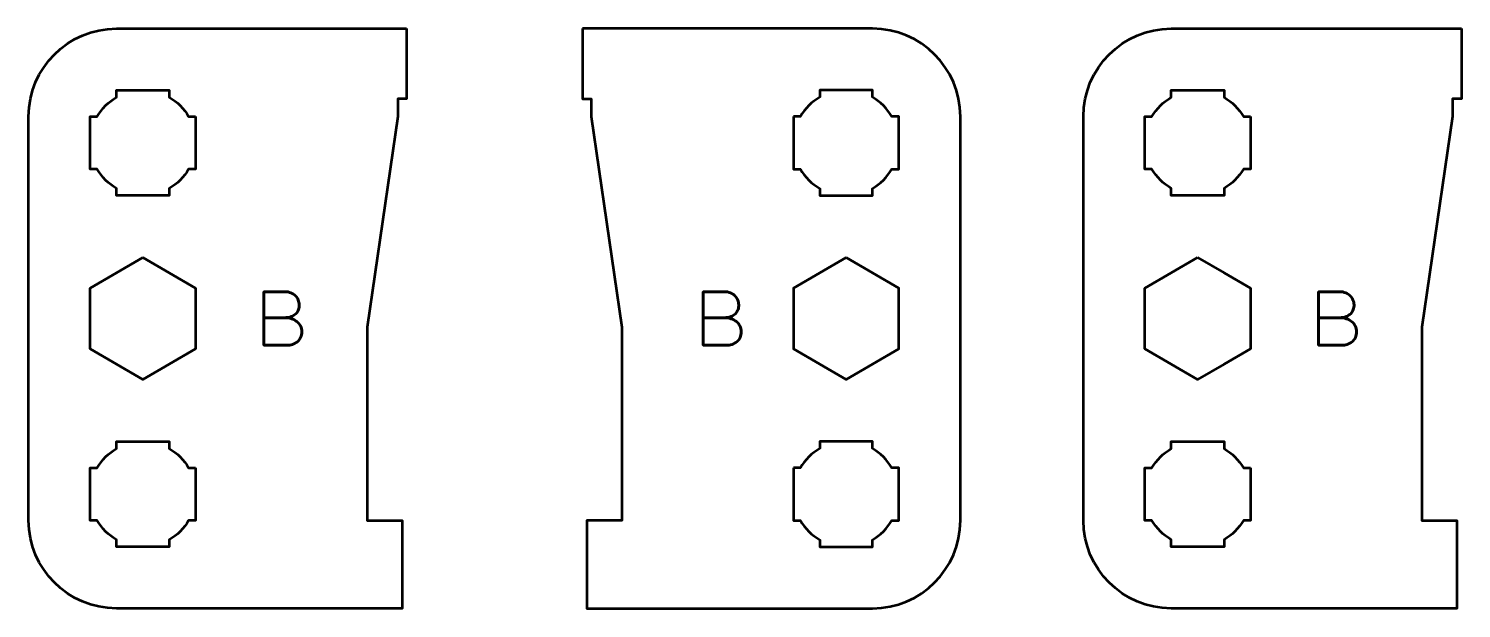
# Model space of a CAD drawing. Header units: centimetres. Extents: x -28.1 to 7.2, y -16.5 to -13.2.
# Drawn here: x -10.15 to -2, y -16.5 to -13.2 of the extents above; entities that cross this region are included whole.
import ezdxf

# ---------------------------------------------------------------- set-up
doc = ezdxf.new("R2010")
doc.units = ezdxf.units.CM
doc.header["$MEASUREMENT"] = 0
doc.layers.add('Layer 1', color=7, linetype='Continuous')

msp = doc.modelspace()

# ---------------------------------------------------------------- linework, layer by layer
at = {"layer": 'Layer 1', "lineweight": 53}
for points, knots in [([(-8.00001, -13.2), (-8.00001, -13.2), (-9.65, -13.2), (-9.65, -13.2), (-9.65, -13.2), (-9.92609, -13.2), (-10.15, -13.42391), (-10.15, -13.7), (-10.15, -13.7), (-10.15, -13.7), (-10.15, -16), (-10.15, -16), (-10.15, -16), (-10.15, -16.27609), (-9.92609, -16.5), (-9.65, -16.5), (-9.65, -16.5), (-9.65, -16.5), (-8.225, -16.5), (-8.225, -16.5), (-8.225, -16.5), (-8.225, -16.5), (-8.025, -16.5), (-8.025, -16.5), (-8.025, -16.5), (-8.025, -16.5), (-8.025, -16), (-8.025, -16), (-8.025, -16), (-8.025, -16), (-8.225, -16), (-8.225, -16), (-8.225, -16), (-8.225, -16), (-8.225, -15.9), (-8.225, -15.9), (-8.225, -15.9), (-8.225, -15.9), (-8.225, -14.9), (-8.225, -14.9), (-8.225, -14.9), (-8.225, -14.9), (-8.05001, -13.7), (-8.05001, -13.7), (-8.05001, -13.7), (-8.05001, -13.7), (-8.05001, -13.6), (-8.05001, -13.6), (-8.05001, -13.6), (-8.05001, -13.6), (-8.00001, -13.6), (-8.00001, -13.6), (-8.00001, -13.6), (-8.00001, -13.6), (-8.00001, -13.2), (-8.00001, -13.2)], [0, 0, 0, 0, 0.0714286, 0.0714286, 0.0714286, 0.0714286, 0.1428571, 0.1428571, 0.1428571, 0.1428571, 0.2142857, 0.2142857, 0.2142857, 0.2142857, 0.2857143, 0.2857143, 0.2857143, 0.2857143, 0.3571429, 0.3571429, 0.3571429, 0.3571429, 0.4285714, 0.4285714, 0.4285714, 0.4285714, 0.5, 0.5, 0.5, 0.5, 0.5714286, 0.5714286, 0.5714286, 0.5714286, 0.6428571, 0.6428571, 0.6428571, 0.6428571, 0.7142857, 0.7142857, 0.7142857, 0.7142857, 0.7857143, 0.7857143, 0.7857143, 0.7857143, 0.8571429, 0.8571429, 0.8571429, 0.8571429, 0.9285714, 0.9285714, 0.9285714, 0.9285714, 1, 1, 1, 1]), ([(-6.99999, -13.2), (-6.99999, -13.2), (-5.35, -13.2), (-5.35, -13.2), (-5.35, -13.2), (-5.07391, -13.2), (-4.85, -13.42391), (-4.85, -13.7), (-4.85, -13.7), (-4.85, -13.7), (-4.85, -16), (-4.85, -16), (-4.85, -16), (-4.85, -16.27609), (-5.07391, -16.5), (-5.35, -16.5), (-5.35, -16.5), (-5.35, -16.5), (-6.775, -16.5), (-6.775, -16.5), (-6.775, -16.5), (-6.775, -16.5), (-6.975, -16.5), (-6.975, -16.5), (-6.975, -16.5), (-6.975, -16.5), (-6.975, -16), (-6.975, -16), (-6.975, -16), (-6.975, -16), (-6.775, -16), (-6.775, -16), (-6.775, -16), (-6.775, -16), (-6.775, -15.9), (-6.775, -15.9), (-6.775, -15.9), (-6.775, -15.9), (-6.775, -14.9), (-6.775, -14.9), (-6.775, -14.9), (-6.775, -14.9), (-6.94999, -13.7), (-6.94999, -13.7), (-6.94999, -13.7), (-6.94999, -13.7), (-6.94999, -13.6), (-6.94999, -13.6), (-6.94999, -13.6), (-6.94999, -13.6), (-6.99999, -13.6), (-6.99999, -13.6), (-6.99999, -13.6), (-6.99999, -13.6), (-6.99999, -13.2), (-6.99999, -13.2)], [0, 0, 0, 0, 0.0714286, 0.0714286, 0.0714286, 0.0714286, 0.1428571, 0.1428571, 0.1428571, 0.1428571, 0.2142857, 0.2142857, 0.2142857, 0.2142857, 0.2857143, 0.2857143, 0.2857143, 0.2857143, 0.3571429, 0.3571429, 0.3571429, 0.3571429, 0.4285714, 0.4285714, 0.4285714, 0.4285714, 0.5, 0.5, 0.5, 0.5, 0.5714286, 0.5714286, 0.5714286, 0.5714286, 0.6428571, 0.6428571, 0.6428571, 0.6428571, 0.7142857, 0.7142857, 0.7142857, 0.7142857, 0.7857143, 0.7857143, 0.7857143, 0.7857143, 0.8571429, 0.8571429, 0.8571429, 0.8571429, 0.9285714, 0.9285714, 0.9285714, 0.9285714, 1, 1, 1, 1]), ([(-2.00001, -13.2), (-2.00001, -13.2), (-3.65, -13.2), (-3.65, -13.2), (-3.65, -13.2), (-3.92609, -13.2), (-4.15, -13.42391), (-4.15, -13.7), (-4.15, -13.7), (-4.15, -13.7), (-4.15, -16), (-4.15, -16), (-4.15, -16), (-4.15, -16.27609), (-3.92609, -16.5), (-3.65, -16.5), (-3.65, -16.5), (-3.65, -16.5), (-2.225, -16.5), (-2.225, -16.5), (-2.225, -16.5), (-2.225, -16.5), (-2.025, -16.5), (-2.025, -16.5), (-2.025, -16.5), (-2.025, -16.5), (-2.025, -16), (-2.025, -16), (-2.025, -16), (-2.025, -16), (-2.225, -16), (-2.225, -16), (-2.225, -16), (-2.225, -16), (-2.225, -15.9), (-2.225, -15.9), (-2.225, -15.9), (-2.225, -15.9), (-2.225, -14.9), (-2.225, -14.9), (-2.225, -14.9), (-2.225, -14.9), (-2.05001, -13.7), (-2.05001, -13.7), (-2.05001, -13.7), (-2.05001, -13.7), (-2.05001, -13.6), (-2.05001, -13.6), (-2.05001, -13.6), (-2.05001, -13.6), (-2.00001, -13.6), (-2.00001, -13.6), (-2.00001, -13.6), (-2.00001, -13.6), (-2.00001, -13.2), (-2.00001, -13.2)], [0, 0, 0, 0, 0.0714286, 0.0714286, 0.0714286, 0.0714286, 0.1428571, 0.1428571, 0.1428571, 0.1428571, 0.2142857, 0.2142857, 0.2142857, 0.2142857, 0.2857143, 0.2857143, 0.2857143, 0.2857143, 0.3571429, 0.3571429, 0.3571429, 0.3571429, 0.4285714, 0.4285714, 0.4285714, 0.4285714, 0.5, 0.5, 0.5, 0.5, 0.5714286, 0.5714286, 0.5714286, 0.5714286, 0.6428571, 0.6428571, 0.6428571, 0.6428571, 0.7142857, 0.7142857, 0.7142857, 0.7142857, 0.7857143, 0.7857143, 0.7857143, 0.7857143, 0.8571429, 0.8571429, 0.8571429, 0.8571429, 0.9285714, 0.9285714, 0.9285714, 0.9285714, 1, 1, 1, 1]), ([(-9.2, -13.7), (-9.2, -13.7), (-9.24015, -13.7), (-9.24015, -13.7), (-9.24015, -13.7), (-9.2665, -13.65447), (-9.30447, -13.6165), (-9.35, -13.59015), (-9.35, -13.59015), (-9.35, -13.59015), (-9.35, -13.55), (-9.35, -13.55), (-9.35, -13.55), (-9.35, -13.55), (-9.5, -13.55), (-9.5, -13.55), (-9.5, -13.55), (-9.5, -13.55), (-9.65, -13.55), (-9.65, -13.55), (-9.65, -13.55), (-9.65, -13.55), (-9.65, -13.59015), (-9.65, -13.59015), (-9.65, -13.59015), (-9.69553, -13.6165), (-9.7335, -13.65447), (-9.75985, -13.7), (-9.75985, -13.7), (-9.75985, -13.7), (-9.8, -13.7), (-9.8, -13.7), (-9.8, -13.7), (-9.8, -13.7), (-9.8, -13.85), (-9.8, -13.85), (-9.8, -13.85), (-9.8, -13.85), (-9.8, -14), (-9.8, -14), (-9.8, -14), (-9.8, -14), (-9.75985, -14), (-9.75985, -14), (-9.75985, -14), (-9.7335, -14.04553), (-9.69553, -14.0835), (-9.65, -14.10985), (-9.65, -14.10985), (-9.65, -14.10985), (-9.65, -14.15), (-9.65, -14.15), (-9.65, -14.15), (-9.65, -14.15), (-9.5, -14.15), (-9.5, -14.15), (-9.5, -14.15), (-9.5, -14.15), (-9.35, -14.15), (-9.35, -14.15), (-9.35, -14.15), (-9.35, -14.15), (-9.35, -14.10985), (-9.35, -14.10985), (-9.35, -14.10985), (-9.30447, -14.0835), (-9.2665, -14.04553), (-9.24015, -14), (-9.24015, -14), (-9.24015, -14), (-9.2, -14), (-9.2, -14), (-9.2, -14), (-9.2, -14), (-9.2, -13.85), (-9.2, -13.85), (-9.2, -13.85), (-9.2, -13.85), (-9.2, -13.7), (-9.2, -13.7)], [0, 0, 0, 0, 0.05, 0.05, 0.05, 0.05, 0.1, 0.1, 0.1, 0.1, 0.15, 0.15, 0.15, 0.15, 0.2, 0.2, 0.2, 0.2, 0.25, 0.25, 0.25, 0.25, 0.3, 0.3, 0.3, 0.3, 0.35, 0.35, 0.35, 0.35, 0.4, 0.4, 0.4, 0.4, 0.45, 0.45, 0.45, 0.45, 0.5, 0.5, 0.5, 0.5, 0.55, 0.55, 0.55, 0.55, 0.6, 0.6, 0.6, 0.6, 0.65, 0.65, 0.65, 0.65, 0.7, 0.7, 0.7, 0.7, 0.75, 0.75, 0.75, 0.75, 0.8, 0.8, 0.8, 0.8, 0.85, 0.85, 0.85, 0.85, 0.9, 0.9, 0.9, 0.9, 0.95, 0.95, 0.95, 0.95, 1, 1, 1, 1]), ([(-5.8, -13.7), (-5.8, -13.7), (-5.75985, -13.7), (-5.75985, -13.7), (-5.75985, -13.7), (-5.7335, -13.65447), (-5.69553, -13.6165), (-5.65, -13.59015), (-5.65, -13.59015), (-5.65, -13.59015), (-5.65, -13.55), (-5.65, -13.55), (-5.65, -13.55), (-5.65, -13.55), (-5.5, -13.55), (-5.5, -13.55), (-5.5, -13.55), (-5.5, -13.55), (-5.35, -13.55), (-5.35, -13.55), (-5.35, -13.55), (-5.35, -13.55), (-5.35, -13.59015), (-5.35, -13.59015), (-5.35, -13.59015), (-5.30447, -13.6165), (-5.2665, -13.65447), (-5.24015, -13.7), (-5.24015, -13.7), (-5.24015, -13.7), (-5.2, -13.7), (-5.2, -13.7), (-5.2, -13.7), (-5.2, -13.7), (-5.2, -13.85), (-5.2, -13.85), (-5.2, -13.85), (-5.2, -13.85), (-5.2, -14), (-5.2, -14), (-5.2, -14), (-5.2, -14), (-5.24015, -14), (-5.24015, -14), (-5.24015, -14), (-5.2665, -14.04553), (-5.30447, -14.0835), (-5.35, -14.10985), (-5.35, -14.10985), (-5.35, -14.10985), (-5.35, -14.15), (-5.35, -14.15), (-5.35, -14.15), (-5.35, -14.15), (-5.5, -14.15), (-5.5, -14.15), (-5.5, -14.15), (-5.5, -14.15), (-5.65, -14.15), (-5.65, -14.15), (-5.65, -14.15), (-5.65, -14.15), (-5.65, -14.10985), (-5.65, -14.10985), (-5.65, -14.10985), (-5.69553, -14.0835), (-5.7335, -14.04553), (-5.75985, -14), (-5.75985, -14), (-5.75985, -14), (-5.8, -14), (-5.8, -14), (-5.8, -14), (-5.8, -14), (-5.8, -13.85), (-5.8, -13.85), (-5.8, -13.85), (-5.8, -13.85), (-5.8, -13.7), (-5.8, -13.7)], [0, 0, 0, 0, 0.05, 0.05, 0.05, 0.05, 0.1, 0.1, 0.1, 0.1, 0.15, 0.15, 0.15, 0.15, 0.2, 0.2, 0.2, 0.2, 0.25, 0.25, 0.25, 0.25, 0.3, 0.3, 0.3, 0.3, 0.35, 0.35, 0.35, 0.35, 0.4, 0.4, 0.4, 0.4, 0.45, 0.45, 0.45, 0.45, 0.5, 0.5, 0.5, 0.5, 0.55, 0.55, 0.55, 0.55, 0.6, 0.6, 0.6, 0.6, 0.65, 0.65, 0.65, 0.65, 0.7, 0.7, 0.7, 0.7, 0.75, 0.75, 0.75, 0.75, 0.8, 0.8, 0.8, 0.8, 0.85, 0.85, 0.85, 0.85, 0.9, 0.9, 0.9, 0.9, 0.95, 0.95, 0.95, 0.95, 1, 1, 1, 1]), ([(-3.2, -13.7), (-3.2, -13.7), (-3.24015, -13.7), (-3.24015, -13.7), (-3.24015, -13.7), (-3.2665, -13.65447), (-3.30447, -13.6165), (-3.35, -13.59015), (-3.35, -13.59015), (-3.35, -13.59015), (-3.35, -13.55), (-3.35, -13.55), (-3.35, -13.55), (-3.35, -13.55), (-3.5, -13.55), (-3.5, -13.55), (-3.5, -13.55), (-3.5, -13.55), (-3.65, -13.55), (-3.65, -13.55), (-3.65, -13.55), (-3.65, -13.55), (-3.65, -13.59015), (-3.65, -13.59015), (-3.65, -13.59015), (-3.69553, -13.6165), (-3.7335, -13.65447), (-3.75985, -13.7), (-3.75985, -13.7), (-3.75985, -13.7), (-3.8, -13.7), (-3.8, -13.7), (-3.8, -13.7), (-3.8, -13.7), (-3.8, -13.85), (-3.8, -13.85), (-3.8, -13.85), (-3.8, -13.85), (-3.8, -14), (-3.8, -14), (-3.8, -14), (-3.8, -14), (-3.75985, -14), (-3.75985, -14), (-3.75985, -14), (-3.7335, -14.04553), (-3.69553, -14.0835), (-3.65, -14.10985), (-3.65, -14.10985), (-3.65, -14.10985), (-3.65, -14.15), (-3.65, -14.15), (-3.65, -14.15), (-3.65, -14.15), (-3.5, -14.15), (-3.5, -14.15), (-3.5, -14.15), (-3.5, -14.15), (-3.35, -14.15), (-3.35, -14.15), (-3.35, -14.15), (-3.35, -14.15), (-3.35, -14.10985), (-3.35, -14.10985), (-3.35, -14.10985), (-3.30447, -14.0835), (-3.2665, -14.04553), (-3.24015, -14), (-3.24015, -14), (-3.24015, -14), (-3.2, -14), (-3.2, -14), (-3.2, -14), (-3.2, -14), (-3.2, -13.85), (-3.2, -13.85), (-3.2, -13.85), (-3.2, -13.85), (-3.2, -13.7), (-3.2, -13.7)], [0, 0, 0, 0, 0.05, 0.05, 0.05, 0.05, 0.1, 0.1, 0.1, 0.1, 0.15, 0.15, 0.15, 0.15, 0.2, 0.2, 0.2, 0.2, 0.25, 0.25, 0.25, 0.25, 0.3, 0.3, 0.3, 0.3, 0.35, 0.35, 0.35, 0.35, 0.4, 0.4, 0.4, 0.4, 0.45, 0.45, 0.45, 0.45, 0.5, 0.5, 0.5, 0.5, 0.55, 0.55, 0.55, 0.55, 0.6, 0.6, 0.6, 0.6, 0.65, 0.65, 0.65, 0.65, 0.7, 0.7, 0.7, 0.7, 0.75, 0.75, 0.75, 0.75, 0.8, 0.8, 0.8, 0.8, 0.85, 0.85, 0.85, 0.85, 0.9, 0.9, 0.9, 0.9, 0.95, 0.95, 0.95, 0.95, 1, 1, 1, 1]), ([(-9.5, -14.5036), (-9.5, -14.5036), (-9.65, -14.5902), (-9.65, -14.5902), (-9.65, -14.5902), (-9.65, -14.5902), (-9.8, -14.6768), (-9.8, -14.6768), (-9.8, -14.6768), (-9.8, -14.6768), (-9.8, -14.85), (-9.8, -14.85), (-9.8, -14.85), (-9.8, -14.85), (-9.8, -15.0232), (-9.8, -15.0232), (-9.8, -15.0232), (-9.8, -15.0232), (-9.65, -15.1098), (-9.65, -15.1098), (-9.65, -15.1098), (-9.65, -15.1098), (-9.5, -15.1964), (-9.5, -15.1964), (-9.5, -15.1964), (-9.5, -15.1964), (-9.35, -15.1098), (-9.35, -15.1098), (-9.35, -15.1098), (-9.35, -15.1098), (-9.2, -15.0232), (-9.2, -15.0232), (-9.2, -15.0232), (-9.2, -15.0232), (-9.2, -14.85), (-9.2, -14.85), (-9.2, -14.85), (-9.2, -14.85), (-9.2, -14.6768), (-9.2, -14.6768), (-9.2, -14.6768), (-9.2, -14.6768), (-9.35, -14.5902), (-9.35, -14.5902), (-9.35, -14.5902), (-9.35, -14.5902), (-9.5, -14.5036), (-9.5, -14.5036)], [0, 0, 0, 0, 0.0833333, 0.0833333, 0.0833333, 0.0833333, 0.1666667, 0.1666667, 0.1666667, 0.1666667, 0.25, 0.25, 0.25, 0.25, 0.3333333, 0.3333333, 0.3333333, 0.3333333, 0.4166667, 0.4166667, 0.4166667, 0.4166667, 0.5, 0.5, 0.5, 0.5, 0.5833333, 0.5833333, 0.5833333, 0.5833333, 0.6666667, 0.6666667, 0.6666667, 0.6666667, 0.75, 0.75, 0.75, 0.75, 0.8333333, 0.8333333, 0.8333333, 0.8333333, 0.9166667, 0.9166667, 0.9166667, 0.9166667, 1, 1, 1, 1]), ([(-5.5, -14.5036), (-5.5, -14.5036), (-5.35, -14.5902), (-5.35, -14.5902), (-5.35, -14.5902), (-5.35, -14.5902), (-5.2, -14.6768), (-5.2, -14.6768), (-5.2, -14.6768), (-5.2, -14.6768), (-5.2, -14.85), (-5.2, -14.85), (-5.2, -14.85), (-5.2, -14.85), (-5.2, -15.0232), (-5.2, -15.0232), (-5.2, -15.0232), (-5.2, -15.0232), (-5.35, -15.1098), (-5.35, -15.1098), (-5.35, -15.1098), (-5.35, -15.1098), (-5.5, -15.1964), (-5.5, -15.1964), (-5.5, -15.1964), (-5.5, -15.1964), (-5.65, -15.1098), (-5.65, -15.1098), (-5.65, -15.1098), (-5.65, -15.1098), (-5.8, -15.0232), (-5.8, -15.0232), (-5.8, -15.0232), (-5.8, -15.0232), (-5.8, -14.85), (-5.8, -14.85), (-5.8, -14.85), (-5.8, -14.85), (-5.8, -14.6768), (-5.8, -14.6768), (-5.8, -14.6768), (-5.8, -14.6768), (-5.65, -14.5902), (-5.65, -14.5902), (-5.65, -14.5902), (-5.65, -14.5902), (-5.5, -14.5036), (-5.5, -14.5036)], [0, 0, 0, 0, 0.0833333, 0.0833333, 0.0833333, 0.0833333, 0.1666667, 0.1666667, 0.1666667, 0.1666667, 0.25, 0.25, 0.25, 0.25, 0.3333333, 0.3333333, 0.3333333, 0.3333333, 0.4166667, 0.4166667, 0.4166667, 0.4166667, 0.5, 0.5, 0.5, 0.5, 0.5833333, 0.5833333, 0.5833333, 0.5833333, 0.6666667, 0.6666667, 0.6666667, 0.6666667, 0.75, 0.75, 0.75, 0.75, 0.8333333, 0.8333333, 0.8333333, 0.8333333, 0.9166667, 0.9166667, 0.9166667, 0.9166667, 1, 1, 1, 1]), ([(-3.5, -14.5036), (-3.5, -14.5036), (-3.65, -14.5902), (-3.65, -14.5902), (-3.65, -14.5902), (-3.65, -14.5902), (-3.8, -14.6768), (-3.8, -14.6768), (-3.8, -14.6768), (-3.8, -14.6768), (-3.8, -14.85), (-3.8, -14.85), (-3.8, -14.85), (-3.8, -14.85), (-3.8, -15.0232), (-3.8, -15.0232), (-3.8, -15.0232), (-3.8, -15.0232), (-3.65, -15.1098), (-3.65, -15.1098), (-3.65, -15.1098), (-3.65, -15.1098), (-3.5, -15.1964), (-3.5, -15.1964), (-3.5, -15.1964), (-3.5, -15.1964), (-3.35, -15.1098), (-3.35, -15.1098), (-3.35, -15.1098), (-3.35, -15.1098), (-3.2, -15.0232), (-3.2, -15.0232), (-3.2, -15.0232), (-3.2, -15.0232), (-3.2, -14.85), (-3.2, -14.85), (-3.2, -14.85), (-3.2, -14.85), (-3.2, -14.6768), (-3.2, -14.6768), (-3.2, -14.6768), (-3.2, -14.6768), (-3.35, -14.5902), (-3.35, -14.5902), (-3.35, -14.5902), (-3.35, -14.5902), (-3.5, -14.5036), (-3.5, -14.5036)], [0, 0, 0, 0, 0.0833333, 0.0833333, 0.0833333, 0.0833333, 0.1666667, 0.1666667, 0.1666667, 0.1666667, 0.25, 0.25, 0.25, 0.25, 0.3333333, 0.3333333, 0.3333333, 0.3333333, 0.4166667, 0.4166667, 0.4166667, 0.4166667, 0.5, 0.5, 0.5, 0.5, 0.5833333, 0.5833333, 0.5833333, 0.5833333, 0.6666667, 0.6666667, 0.6666667, 0.6666667, 0.75, 0.75, 0.75, 0.75, 0.8333333, 0.8333333, 0.8333333, 0.8333333, 0.9166667, 0.9166667, 0.9166667, 0.9166667, 1, 1, 1, 1]), ([(-9.2, -15.7), (-9.2, -15.7), (-9.24015, -15.7), (-9.24015, -15.7), (-9.24015, -15.7), (-9.2665, -15.65447), (-9.30447, -15.6165), (-9.35, -15.59015), (-9.35, -15.59015), (-9.35, -15.59015), (-9.35, -15.55), (-9.35, -15.55), (-9.35, -15.55), (-9.35, -15.55), (-9.5, -15.55), (-9.5, -15.55), (-9.5, -15.55), (-9.5, -15.55), (-9.65, -15.55), (-9.65, -15.55), (-9.65, -15.55), (-9.65, -15.55), (-9.65, -15.59015), (-9.65, -15.59015), (-9.65, -15.59015), (-9.69553, -15.6165), (-9.7335, -15.65447), (-9.75985, -15.7), (-9.75985, -15.7), (-9.75985, -15.7), (-9.8, -15.7), (-9.8, -15.7), (-9.8, -15.7), (-9.8, -15.7), (-9.8, -15.85), (-9.8, -15.85), (-9.8, -15.85), (-9.8, -15.85), (-9.8, -16), (-9.8, -16), (-9.8, -16), (-9.8, -16), (-9.75985, -16), (-9.75985, -16), (-9.75985, -16), (-9.7335, -16.04553), (-9.69553, -16.0835), (-9.65, -16.10985), (-9.65, -16.10985), (-9.65, -16.10985), (-9.65, -16.15), (-9.65, -16.15), (-9.65, -16.15), (-9.65, -16.15), (-9.5, -16.15), (-9.5, -16.15), (-9.5, -16.15), (-9.5, -16.15), (-9.35, -16.15), (-9.35, -16.15), (-9.35, -16.15), (-9.35, -16.15), (-9.35, -16.10985), (-9.35, -16.10985), (-9.35, -16.10985), (-9.30447, -16.0835), (-9.2665, -16.04553), (-9.24015, -16), (-9.24015, -16), (-9.24015, -16), (-9.2, -16), (-9.2, -16), (-9.2, -16), (-9.2, -16), (-9.2, -15.85), (-9.2, -15.85), (-9.2, -15.85), (-9.2, -15.85), (-9.2, -15.7), (-9.2, -15.7)], [0, 0, 0, 0, 0.05, 0.05, 0.05, 0.05, 0.1, 0.1, 0.1, 0.1, 0.15, 0.15, 0.15, 0.15, 0.2, 0.2, 0.2, 0.2, 0.25, 0.25, 0.25, 0.25, 0.3, 0.3, 0.3, 0.3, 0.35, 0.35, 0.35, 0.35, 0.4, 0.4, 0.4, 0.4, 0.45, 0.45, 0.45, 0.45, 0.5, 0.5, 0.5, 0.5, 0.55, 0.55, 0.55, 0.55, 0.6, 0.6, 0.6, 0.6, 0.65, 0.65, 0.65, 0.65, 0.7, 0.7, 0.7, 0.7, 0.75, 0.75, 0.75, 0.75, 0.8, 0.8, 0.8, 0.8, 0.85, 0.85, 0.85, 0.85, 0.9, 0.9, 0.9, 0.9, 0.95, 0.95, 0.95, 0.95, 1, 1, 1, 1]), ([(-5.8, -15.7), (-5.8, -15.7), (-5.75985, -15.7), (-5.75985, -15.7), (-5.75985, -15.7), (-5.7335, -15.65447), (-5.69553, -15.6165), (-5.65, -15.59015), (-5.65, -15.59015), (-5.65, -15.59015), (-5.65, -15.55), (-5.65, -15.55), (-5.65, -15.55), (-5.65, -15.55), (-5.5, -15.55), (-5.5, -15.55), (-5.5, -15.55), (-5.5, -15.55), (-5.35, -15.55), (-5.35, -15.55), (-5.35, -15.55), (-5.35, -15.55), (-5.35, -15.59015), (-5.35, -15.59015), (-5.35, -15.59015), (-5.30447, -15.6165), (-5.2665, -15.65447), (-5.24015, -15.7), (-5.24015, -15.7), (-5.24015, -15.7), (-5.2, -15.7), (-5.2, -15.7), (-5.2, -15.7), (-5.2, -15.7), (-5.2, -15.85), (-5.2, -15.85), (-5.2, -15.85), (-5.2, -15.85), (-5.2, -16), (-5.2, -16), (-5.2, -16), (-5.2, -16), (-5.24015, -16), (-5.24015, -16), (-5.24015, -16), (-5.2665, -16.04553), (-5.30447, -16.0835), (-5.35, -16.10985), (-5.35, -16.10985), (-5.35, -16.10985), (-5.35, -16.15), (-5.35, -16.15), (-5.35, -16.15), (-5.35, -16.15), (-5.5, -16.15), (-5.5, -16.15), (-5.5, -16.15), (-5.5, -16.15), (-5.65, -16.15), (-5.65, -16.15), (-5.65, -16.15), (-5.65, -16.15), (-5.65, -16.10985), (-5.65, -16.10985), (-5.65, -16.10985), (-5.69553, -16.0835), (-5.7335, -16.04553), (-5.75985, -16), (-5.75985, -16), (-5.75985, -16), (-5.8, -16), (-5.8, -16), (-5.8, -16), (-5.8, -16), (-5.8, -15.85), (-5.8, -15.85), (-5.8, -15.85), (-5.8, -15.85), (-5.8, -15.7), (-5.8, -15.7)], [0, 0, 0, 0, 0.05, 0.05, 0.05, 0.05, 0.1, 0.1, 0.1, 0.1, 0.15, 0.15, 0.15, 0.15, 0.2, 0.2, 0.2, 0.2, 0.25, 0.25, 0.25, 0.25, 0.3, 0.3, 0.3, 0.3, 0.35, 0.35, 0.35, 0.35, 0.4, 0.4, 0.4, 0.4, 0.45, 0.45, 0.45, 0.45, 0.5, 0.5, 0.5, 0.5, 0.55, 0.55, 0.55, 0.55, 0.6, 0.6, 0.6, 0.6, 0.65, 0.65, 0.65, 0.65, 0.7, 0.7, 0.7, 0.7, 0.75, 0.75, 0.75, 0.75, 0.8, 0.8, 0.8, 0.8, 0.85, 0.85, 0.85, 0.85, 0.9, 0.9, 0.9, 0.9, 0.95, 0.95, 0.95, 0.95, 1, 1, 1, 1]), ([(-3.2, -15.7), (-3.2, -15.7), (-3.24015, -15.7), (-3.24015, -15.7), (-3.24015, -15.7), (-3.2665, -15.65447), (-3.30447, -15.6165), (-3.35, -15.59015), (-3.35, -15.59015), (-3.35, -15.59015), (-3.35, -15.55), (-3.35, -15.55), (-3.35, -15.55), (-3.35, -15.55), (-3.5, -15.55), (-3.5, -15.55), (-3.5, -15.55), (-3.5, -15.55), (-3.65, -15.55), (-3.65, -15.55), (-3.65, -15.55), (-3.65, -15.55), (-3.65, -15.59015), (-3.65, -15.59015), (-3.65, -15.59015), (-3.69553, -15.6165), (-3.7335, -15.65447), (-3.75985, -15.7), (-3.75985, -15.7), (-3.75985, -15.7), (-3.8, -15.7), (-3.8, -15.7), (-3.8, -15.7), (-3.8, -15.7), (-3.8, -15.85), (-3.8, -15.85), (-3.8, -15.85), (-3.8, -15.85), (-3.8, -16), (-3.8, -16), (-3.8, -16), (-3.8, -16), (-3.75985, -16), (-3.75985, -16), (-3.75985, -16), (-3.7335, -16.04553), (-3.69553, -16.0835), (-3.65, -16.10985), (-3.65, -16.10985), (-3.65, -16.10985), (-3.65, -16.15), (-3.65, -16.15), (-3.65, -16.15), (-3.65, -16.15), (-3.5, -16.15), (-3.5, -16.15), (-3.5, -16.15), (-3.5, -16.15), (-3.35, -16.15), (-3.35, -16.15), (-3.35, -16.15), (-3.35, -16.15), (-3.35, -16.10985), (-3.35, -16.10985), (-3.35, -16.10985), (-3.30447, -16.0835), (-3.2665, -16.04553), (-3.24015, -16), (-3.24015, -16), (-3.24015, -16), (-3.2, -16), (-3.2, -16), (-3.2, -16), (-3.2, -16), (-3.2, -15.85), (-3.2, -15.85), (-3.2, -15.85), (-3.2, -15.85), (-3.2, -15.7), (-3.2, -15.7)], [0, 0, 0, 0, 0.05, 0.05, 0.05, 0.05, 0.1, 0.1, 0.1, 0.1, 0.15, 0.15, 0.15, 0.15, 0.2, 0.2, 0.2, 0.2, 0.25, 0.25, 0.25, 0.25, 0.3, 0.3, 0.3, 0.3, 0.35, 0.35, 0.35, 0.35, 0.4, 0.4, 0.4, 0.4, 0.45, 0.45, 0.45, 0.45, 0.5, 0.5, 0.5, 0.5, 0.55, 0.55, 0.55, 0.55, 0.6, 0.6, 0.6, 0.6, 0.65, 0.65, 0.65, 0.65, 0.7, 0.7, 0.7, 0.7, 0.75, 0.75, 0.75, 0.75, 0.8, 0.8, 0.8, 0.8, 0.85, 0.85, 0.85, 0.85, 0.9, 0.9, 0.9, 0.9, 0.95, 0.95, 0.95, 0.95, 1, 1, 1, 1])]:
    msp.add_open_spline(points, degree=3, knots=knots, dxfattribs=at)
at = {"layer": 'Layer 1', "color": 5, "lineweight": 53}
for points in [[(-8.81244, -14.84555), (-8.81244, -14.84555), (-8.69518, -14.84555), (-8.69518, -14.84555), (-8.69518, -14.84555), (-8.67994, -14.84548), (-8.66696, -14.84337), (-8.65602, -14.8392), (-8.65602, -14.8392), (-8.64515, -14.83511), (-8.63634, -14.82954), (-8.62949, -14.82255), (-8.62949, -14.82255), (-8.62265, -14.81557), (-8.61771, -14.80767), (-8.6146, -14.79892), (-8.6146, -14.79892), (-8.61157, -14.79024), (-8.61016, -14.78121), (-8.61051, -14.7719), (-8.61051, -14.7719), (-8.61094, -14.76258), (-8.61291, -14.75355), (-8.61644, -14.74473), (-8.61644, -14.74473), (-8.6199, -14.73591), (-8.62512, -14.72794), (-8.63196, -14.72081), (-8.63196, -14.72081), (-8.6388, -14.71369), (-8.64734, -14.70804), (-8.65771, -14.70388), (-8.65771, -14.70388), (-8.66809, -14.69965), (-8.68029, -14.69746), (-8.69433, -14.69739), (-8.69433, -14.69739), (-8.69433, -14.69739), (-8.81244, -14.69739), (-8.81244, -14.69739), (-8.81244, -14.69739), (-8.81244, -14.69739), (-8.81244, -15.00261), (-8.81244, -15.00261), (-8.81244, -15.00261), (-8.81244, -15.00261), (-8.68248, -15.00261), (-8.68248, -15.00261), (-8.68248, -15.00261), (-8.67034, -15.00261), (-8.65905, -15.00085), (-8.64861, -14.99739), (-8.64861, -14.99739), (-8.63817, -14.99386), (-8.62907, -14.98885), (-8.62117, -14.98215), (-8.62117, -14.98215), (-8.61333, -14.97552), (-8.6072, -14.96747), (-8.60282, -14.95795), (-8.60282, -14.95795), (-8.59845, -14.94842), (-8.59619, -14.93763), (-8.59612, -14.92556), (-8.59612, -14.92556), (-8.5964, -14.91343), (-8.59894, -14.90249), (-8.60381, -14.89269), (-8.60381, -14.89269), (-8.60868, -14.88288), (-8.61545, -14.87448), (-8.6242, -14.86743), (-8.6242, -14.86743), (-8.63295, -14.86044), (-8.64339, -14.85501), (-8.65539, -14.85127), (-8.65539, -14.85127), (-8.66738, -14.84753), (-8.68064, -14.84563), (-8.69518, -14.84555), (-8.69518, -14.84555), (-8.68064, -14.84563), (-8.66738, -14.84753), (-8.65539, -14.85127), (-8.65539, -14.85127), (-8.64339, -14.85501), (-8.63295, -14.86044), (-8.6242, -14.86743), (-8.6242, -14.86743), (-8.61545, -14.87448), (-8.60868, -14.88288), (-8.60381, -14.89269), (-8.60381, -14.89269), (-8.59894, -14.90249), (-8.5964, -14.91343), (-8.59612, -14.92556), (-8.59612, -14.92556), (-8.59619, -14.93763), (-8.59845, -14.94842), (-8.60282, -14.95795), (-8.60282, -14.95795), (-8.6072, -14.96747), (-8.61333, -14.97552), (-8.62117, -14.98215), (-8.62117, -14.98215), (-8.62907, -14.98885), (-8.63817, -14.99386), (-8.64861, -14.99739), (-8.64861, -14.99739), (-8.65905, -15.00085), (-8.67034, -15.00261), (-8.68248, -15.00261), (-8.68248, -15.00261), (-8.68248, -15.00261), (-8.81244, -15.00261), (-8.81244, -15.00261), (-8.81244, -15.00261), (-8.81244, -15.00261), (-8.81244, -14.69739), (-8.81244, -14.69739), (-8.81244, -14.69739), (-8.81244, -14.69739), (-8.69433, -14.69739), (-8.69433, -14.69739), (-8.69433, -14.69739), (-8.68029, -14.69746), (-8.66809, -14.69965), (-8.65771, -14.70388), (-8.65771, -14.70388), (-8.64734, -14.70804), (-8.6388, -14.71369), (-8.63196, -14.72081), (-8.63196, -14.72081), (-8.62512, -14.72794), (-8.6199, -14.73591), (-8.61644, -14.74473), (-8.61644, -14.74473), (-8.61291, -14.75355), (-8.61094, -14.76258), (-8.61051, -14.7719), (-8.61051, -14.7719), (-8.61016, -14.78121), (-8.61157, -14.79024), (-8.6146, -14.79892), (-8.6146, -14.79892), (-8.61771, -14.80767), (-8.62265, -14.81557), (-8.62949, -14.82255), (-8.62949, -14.82255), (-8.63634, -14.82954), (-8.64515, -14.83511), (-8.65602, -14.8392), (-8.65602, -14.8392), (-8.66696, -14.84337), (-8.67994, -14.84548), (-8.69518, -14.84555), (-8.69518, -14.84555), (-8.69518, -14.84555), (-8.81244, -14.84555), (-8.81244, -14.84555)], [(-6.31244, -14.84555), (-6.31244, -14.84555), (-6.19518, -14.84555), (-6.19518, -14.84555), (-6.19518, -14.84555), (-6.17994, -14.84548), (-6.16696, -14.84337), (-6.15602, -14.8392), (-6.15602, -14.8392), (-6.14515, -14.83511), (-6.13634, -14.82954), (-6.12949, -14.82255), (-6.12949, -14.82255), (-6.12265, -14.81557), (-6.11771, -14.80767), (-6.1146, -14.79892), (-6.1146, -14.79892), (-6.11157, -14.79024), (-6.11016, -14.78121), (-6.11051, -14.7719), (-6.11051, -14.7719), (-6.11094, -14.76258), (-6.11291, -14.75355), (-6.11644, -14.74473), (-6.11644, -14.74473), (-6.1199, -14.73591), (-6.12512, -14.72794), (-6.13196, -14.72081), (-6.13196, -14.72081), (-6.1388, -14.71369), (-6.14734, -14.70804), (-6.15771, -14.70388), (-6.15771, -14.70388), (-6.16809, -14.69965), (-6.18029, -14.69746), (-6.19433, -14.69739), (-6.19433, -14.69739), (-6.19433, -14.69739), (-6.31244, -14.69739), (-6.31244, -14.69739), (-6.31244, -14.69739), (-6.31244, -14.69739), (-6.31244, -15.00261), (-6.31244, -15.00261), (-6.31244, -15.00261), (-6.31244, -15.00261), (-6.18248, -15.00261), (-6.18248, -15.00261), (-6.18248, -15.00261), (-6.17034, -15.00261), (-6.15905, -15.00085), (-6.14861, -14.99739), (-6.14861, -14.99739), (-6.13817, -14.99386), (-6.12907, -14.98885), (-6.12117, -14.98215), (-6.12117, -14.98215), (-6.11333, -14.97552), (-6.1072, -14.96747), (-6.10282, -14.95795), (-6.10282, -14.95795), (-6.09845, -14.94842), (-6.09619, -14.93763), (-6.09612, -14.92556), (-6.09612, -14.92556), (-6.0964, -14.91343), (-6.09894, -14.90249), (-6.10381, -14.89269), (-6.10381, -14.89269), (-6.10868, -14.88288), (-6.11545, -14.87448), (-6.1242, -14.86743), (-6.1242, -14.86743), (-6.13295, -14.86044), (-6.14339, -14.85501), (-6.15539, -14.85127), (-6.15539, -14.85127), (-6.16738, -14.84753), (-6.18064, -14.84563), (-6.19518, -14.84555), (-6.19518, -14.84555), (-6.18064, -14.84563), (-6.16738, -14.84753), (-6.15539, -14.85127), (-6.15539, -14.85127), (-6.14339, -14.85501), (-6.13295, -14.86044), (-6.1242, -14.86743), (-6.1242, -14.86743), (-6.11545, -14.87448), (-6.10868, -14.88288), (-6.10381, -14.89269), (-6.10381, -14.89269), (-6.09894, -14.90249), (-6.0964, -14.91343), (-6.09612, -14.92556), (-6.09612, -14.92556), (-6.09619, -14.93763), (-6.09845, -14.94842), (-6.10282, -14.95795), (-6.10282, -14.95795), (-6.1072, -14.96747), (-6.11333, -14.97552), (-6.12117, -14.98215), (-6.12117, -14.98215), (-6.12907, -14.98885), (-6.13817, -14.99386), (-6.14861, -14.99739), (-6.14861, -14.99739), (-6.15905, -15.00085), (-6.17034, -15.00261), (-6.18248, -15.00261), (-6.18248, -15.00261), (-6.18248, -15.00261), (-6.31244, -15.00261), (-6.31244, -15.00261), (-6.31244, -15.00261), (-6.31244, -15.00261), (-6.31244, -14.69739), (-6.31244, -14.69739), (-6.31244, -14.69739), (-6.31244, -14.69739), (-6.19433, -14.69739), (-6.19433, -14.69739), (-6.19433, -14.69739), (-6.18029, -14.69746), (-6.16809, -14.69965), (-6.15771, -14.70388), (-6.15771, -14.70388), (-6.14734, -14.70804), (-6.1388, -14.71369), (-6.13196, -14.72081), (-6.13196, -14.72081), (-6.12512, -14.72794), (-6.1199, -14.73591), (-6.11644, -14.74473), (-6.11644, -14.74473), (-6.11291, -14.75355), (-6.11094, -14.76258), (-6.11051, -14.7719), (-6.11051, -14.7719), (-6.11016, -14.78121), (-6.11157, -14.79024), (-6.1146, -14.79892), (-6.1146, -14.79892), (-6.11771, -14.80767), (-6.12265, -14.81557), (-6.12949, -14.82255), (-6.12949, -14.82255), (-6.13634, -14.82954), (-6.14515, -14.83511), (-6.15602, -14.8392), (-6.15602, -14.8392), (-6.16696, -14.84337), (-6.17994, -14.84548), (-6.19518, -14.84555), (-6.19518, -14.84555), (-6.19518, -14.84555), (-6.31244, -14.84555), (-6.31244, -14.84555)], [(-2.81244, -14.84555), (-2.81244, -14.84555), (-2.69518, -14.84555), (-2.69518, -14.84555), (-2.69518, -14.84555), (-2.67994, -14.84548), (-2.66696, -14.84337), (-2.65602, -14.8392), (-2.65602, -14.8392), (-2.64515, -14.83511), (-2.63634, -14.82954), (-2.62949, -14.82255), (-2.62949, -14.82255), (-2.62265, -14.81557), (-2.61771, -14.80767), (-2.6146, -14.79892), (-2.6146, -14.79892), (-2.61157, -14.79024), (-2.61016, -14.78121), (-2.61051, -14.7719), (-2.61051, -14.7719), (-2.61094, -14.76258), (-2.61291, -14.75355), (-2.61644, -14.74473), (-2.61644, -14.74473), (-2.6199, -14.73591), (-2.62512, -14.72794), (-2.63196, -14.72081), (-2.63196, -14.72081), (-2.6388, -14.71369), (-2.64734, -14.70804), (-2.65771, -14.70388), (-2.65771, -14.70388), (-2.66809, -14.69965), (-2.68029, -14.69746), (-2.69433, -14.69739), (-2.69433, -14.69739), (-2.69433, -14.69739), (-2.81244, -14.69739), (-2.81244, -14.69739), (-2.81244, -14.69739), (-2.81244, -14.69739), (-2.81244, -15.00261), (-2.81244, -15.00261), (-2.81244, -15.00261), (-2.81244, -15.00261), (-2.68248, -15.00261), (-2.68248, -15.00261), (-2.68248, -15.00261), (-2.67034, -15.00261), (-2.65905, -15.00085), (-2.64861, -14.99739), (-2.64861, -14.99739), (-2.63817, -14.99386), (-2.62907, -14.98885), (-2.62117, -14.98215), (-2.62117, -14.98215), (-2.61333, -14.97552), (-2.6072, -14.96747), (-2.60282, -14.95795), (-2.60282, -14.95795), (-2.59845, -14.94842), (-2.59619, -14.93763), (-2.59612, -14.92556), (-2.59612, -14.92556), (-2.5964, -14.91343), (-2.59894, -14.90249), (-2.60381, -14.89269), (-2.60381, -14.89269), (-2.60868, -14.88288), (-2.61545, -14.87448), (-2.6242, -14.86743), (-2.6242, -14.86743), (-2.63295, -14.86044), (-2.64339, -14.85501), (-2.65539, -14.85127), (-2.65539, -14.85127), (-2.66738, -14.84753), (-2.68064, -14.84563), (-2.69518, -14.84555), (-2.69518, -14.84555), (-2.68064, -14.84563), (-2.66738, -14.84753), (-2.65539, -14.85127), (-2.65539, -14.85127), (-2.64339, -14.85501), (-2.63295, -14.86044), (-2.6242, -14.86743), (-2.6242, -14.86743), (-2.61545, -14.87448), (-2.60868, -14.88288), (-2.60381, -14.89269), (-2.60381, -14.89269), (-2.59894, -14.90249), (-2.5964, -14.91343), (-2.59612, -14.92556), (-2.59612, -14.92556), (-2.59619, -14.93763), (-2.59845, -14.94842), (-2.60282, -14.95795), (-2.60282, -14.95795), (-2.6072, -14.96747), (-2.61333, -14.97552), (-2.62117, -14.98215), (-2.62117, -14.98215), (-2.62907, -14.98885), (-2.63817, -14.99386), (-2.64861, -14.99739), (-2.64861, -14.99739), (-2.65905, -15.00085), (-2.67034, -15.00261), (-2.68248, -15.00261), (-2.68248, -15.00261), (-2.68248, -15.00261), (-2.81244, -15.00261), (-2.81244, -15.00261), (-2.81244, -15.00261), (-2.81244, -15.00261), (-2.81244, -14.69739), (-2.81244, -14.69739), (-2.81244, -14.69739), (-2.81244, -14.69739), (-2.69433, -14.69739), (-2.69433, -14.69739), (-2.69433, -14.69739), (-2.68029, -14.69746), (-2.66809, -14.69965), (-2.65771, -14.70388), (-2.65771, -14.70388), (-2.64734, -14.70804), (-2.6388, -14.71369), (-2.63196, -14.72081), (-2.63196, -14.72081), (-2.62512, -14.72794), (-2.6199, -14.73591), (-2.61644, -14.74473), (-2.61644, -14.74473), (-2.61291, -14.75355), (-2.61094, -14.76258), (-2.61051, -14.7719), (-2.61051, -14.7719), (-2.61016, -14.78121), (-2.61157, -14.79024), (-2.6146, -14.79892), (-2.6146, -14.79892), (-2.61771, -14.80767), (-2.62265, -14.81557), (-2.62949, -14.82255), (-2.62949, -14.82255), (-2.63634, -14.82954), (-2.64515, -14.83511), (-2.65602, -14.8392), (-2.65602, -14.8392), (-2.66696, -14.84337), (-2.67994, -14.84548), (-2.69518, -14.84555), (-2.69518, -14.84555), (-2.69518, -14.84555), (-2.81244, -14.84555), (-2.81244, -14.84555)]]:
    msp.add_open_spline(points, degree=3, knots=[0, 0, 0, 0, 0.025, 0.025, 0.025, 0.025, 0.05, 0.05, 0.05, 0.05, 0.075, 0.075, 0.075, 0.075, 0.1, 0.1, 0.1, 0.1, 0.125, 0.125, 0.125, 0.125, 0.15, 0.15, 0.15, 0.15, 0.175, 0.175, 0.175, 0.175, 0.2, 0.2, 0.2, 0.2, 0.225, 0.225, 0.225, 0.225, 0.25, 0.25, 0.25, 0.25, 0.275, 0.275, 0.275, 0.275, 0.3, 0.3, 0.3, 0.3, 0.325, 0.325, 0.325, 0.325, 0.35, 0.35, 0.35, 0.35, 0.375, 0.375, 0.375, 0.375, 0.4, 0.4, 0.4, 0.4, 0.425, 0.425, 0.425, 0.425, 0.45, 0.45, 0.45, 0.45, 0.475, 0.475, 0.475, 0.475, 0.5, 0.5, 0.5, 0.5, 0.525, 0.525, 0.525, 0.525, 0.55, 0.55, 0.55, 0.55, 0.575, 0.575, 0.575, 0.575, 0.6, 0.6, 0.6, 0.6, 0.625, 0.625, 0.625, 0.625, 0.65, 0.65, 0.65, 0.65, 0.675, 0.675, 0.675, 0.675, 0.7, 0.7, 0.7, 0.7, 0.725, 0.725, 0.725, 0.725, 0.75, 0.75, 0.75, 0.75, 0.775, 0.775, 0.775, 0.775, 0.8, 0.8, 0.8, 0.8, 0.825, 0.825, 0.825, 0.825, 0.85, 0.85, 0.85, 0.85, 0.875, 0.875, 0.875, 0.875, 0.9, 0.9, 0.9, 0.9, 0.925, 0.925, 0.925, 0.925, 0.95, 0.95, 0.95, 0.95, 0.975, 0.975, 0.975, 0.975, 1, 1, 1, 1], dxfattribs=at)

doc.saveas('drawing.dxf')
